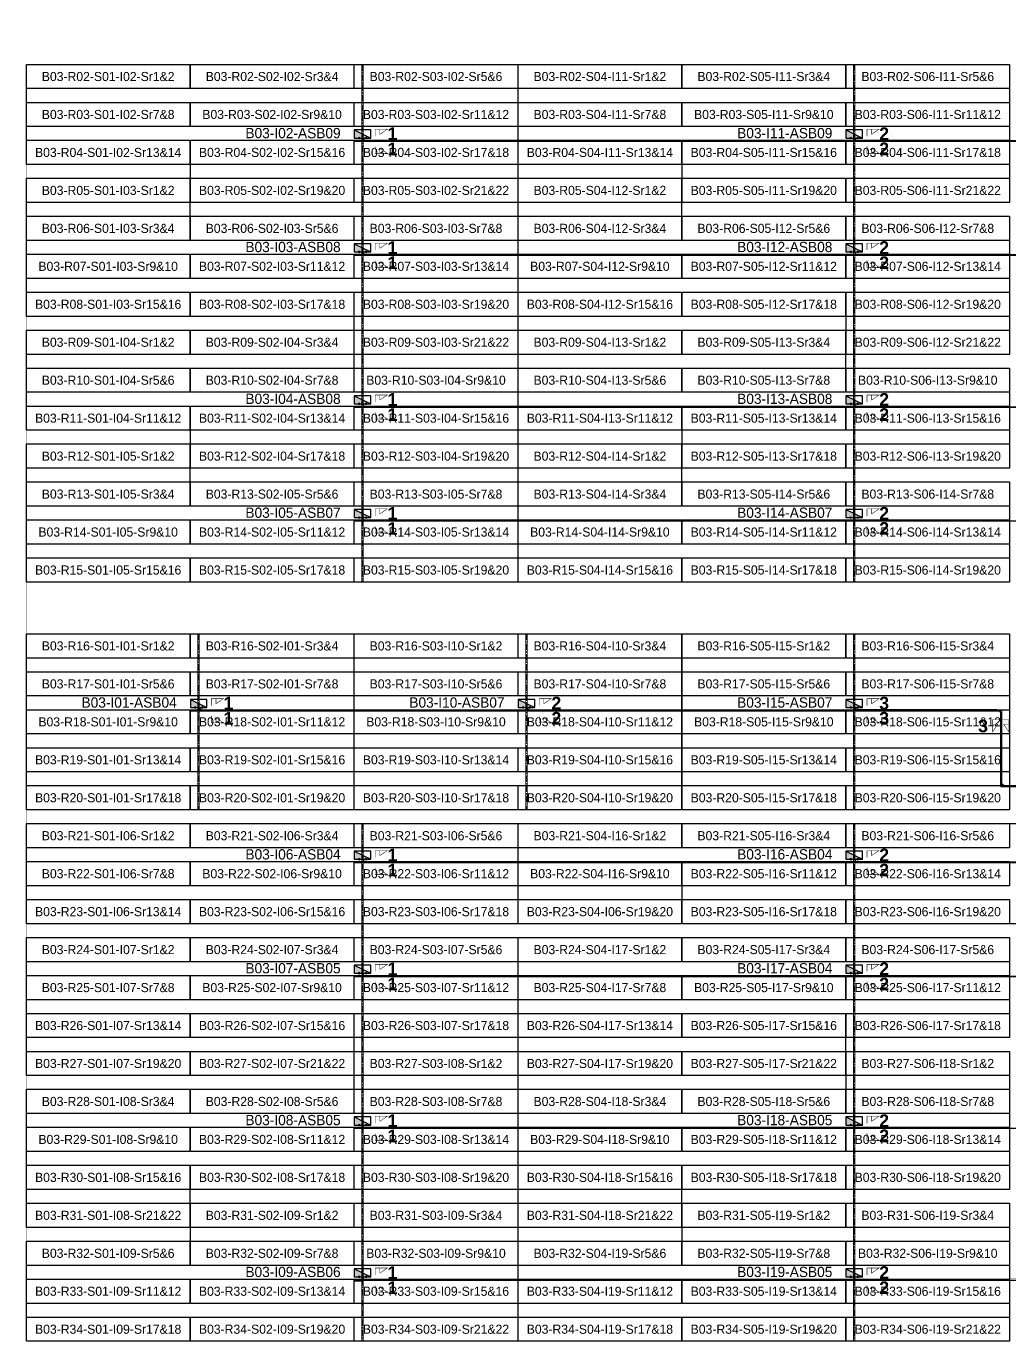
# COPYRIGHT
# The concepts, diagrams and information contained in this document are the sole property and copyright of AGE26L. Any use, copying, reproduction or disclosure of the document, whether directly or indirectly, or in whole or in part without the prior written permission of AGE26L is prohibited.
# Model space of a CAD drawing. Header units: metres. Extents: x 531268 to 531754, y 2675329 to 2675589.
# Drawn here: x 531268.3 to 531462.6, y 2675329.2 to 2675589.1 of the extents above; entities that cross this region are included whole.
import ezdxf
from ezdxf.enums import TextEntityAlignment as Align

# ---------------------------------------------------------------- set-up
doc = ezdxf.new("R2010")
doc.units = ezdxf.units.M
doc.linetypes.add('CENTER', pattern=[2, 1.25, -0.25, 0.25, -0.25])
doc.layers.add('Boundary-12.5 MW Block', color=6, linetype='Continuous', lineweight=9)
doc.layers.add('PILE', color=1, linetype='Continuous', lineweight=15)
for name, color, linetype in [('DC Trench BL-03', 40, 'Continuous'), ('E-Inverter Grouping', 2, 'Continuous'), ('Inverter Block-03', 7, 'Continuous'), ('LT Cable(AG) INV to LT Panel BL-03', 2, 'Continuous'), ('Messenger Wire Block-03 (Master Path)', 30, 'Continuous'), ('Messenger Wire Block-03 (MW Path)', 191, 'Continuous'), ('MMS Table Block-03', 8, 'Continuous'), ('Plan Line - DC BL-03', 40, 'Continuous'), ('Section Marking BL-03', 2, 'Continuous')]:
    doc.layers.add(name, color=color, linetype=linetype)
doc.styles.add('BoldTextStyle', font='arialbd.ttf')
doc.styles.get("Standard").update_dxf_attribs({"font": 'Adani Regular.ttf'})

# ---------------------------------------------------------------- blocks, each defined once
blk = doc.blocks.new('MMS Table (32.292 x 4.788)')
at = {"color": 0}
blk.add_lwpolyline([(0, -0.002), (0, 4.786), (32.292, 4.786), (32.292, -0.002)], close=True, dxfattribs=at)
at = {"color": 7}
blk.add_attdef('ID1', text='', height=1.8, dxfattribs=at).set_placement((16.146, 2.392), align=Align.MIDDLE_CENTER)
blk = doc.blocks.new('Inverter Block')
h = blk.add_hatch(color=0)
h.dxf.hatch_style = 1
h.paths.add_polyline_path([(-1.46, 2.27), (-1.46, 0.85), (1.46, 0.85)])
at = {"color": 0}
blk.add_lwpolyline([(1.46, 2.27), (-1.46, 2.27), (-1.46, 0.85), (1.46, 0.85)], close=True, dxfattribs=at)
blk.add_lwpolyline([(-1.46, 2.27), (1.46, 0.85)], dxfattribs=at)
at = {"layer": 'PILE'}
for centre in [(-0.61, 0.85), (0.61, 0.85)]:
    blk.add_circle(centre, 0.156, dxfattribs=at)
at = {"color": 7}
blk.add_attdef('ID', (-1.46, 3.01), '', height=1.8, dxfattribs=at)

msp = doc.modelspace()

# ---------------------------------------------------------------- linework, layer by layer
at = {"layer": 'Boundary-12.5 MW Block', "const_width": 0.05}
msp.add_lwpolyline([(531268.32, 2675581.58), (531527.45, 2675581.58), (531527.45, 2675589.08), (531754.1, 2675589.08), (531754.1, 2675329.29), (531268.32, 2675329.29)], close=True, dxfattribs=at)
at = {"layer": 'DC Trench BL-03', "color": 40, "const_width": 0.15}
for points in [[(531334.89, 2675581.58), (531334.59, 2675581.58), (531334.59, 2675479.29), (531334.89, 2675479.29)], [(531334.89, 2675581.58), (531334.59, 2675581.58), (531334.59, 2675479.29), (531334.89, 2675479.29)], [(531432.06, 2675581.58), (531431.76, 2675581.58), (531431.76, 2675479.29), (531432.06, 2675479.29)], [(531432.06, 2675581.58), (531431.76, 2675581.58), (531431.76, 2675479.29), (531432.06, 2675479.29)], [(531302.49, 2675469.08), (531302.19, 2675469.08), (531302.19, 2675434.29), (531302.49, 2675434.29)], [(531302.49, 2675469.08), (531302.19, 2675469.08), (531302.19, 2675434.29), (531302.49, 2675434.29)], [(531367.28, 2675469.08), (531366.98, 2675469.08), (531366.98, 2675434.29), (531367.28, 2675434.29)], [(531367.28, 2675469.08), (531366.98, 2675469.08), (531366.98, 2675434.29), (531367.28, 2675434.29)], [(531432.06, 2675469.08), (531431.76, 2675469.08), (531431.76, 2675434.29), (531432.06, 2675434.29)], [(531432.06, 2675469.08), (531431.76, 2675469.08), (531431.76, 2675434.29), (531432.06, 2675434.29)], [(531334.89, 2675431.58), (531334.59, 2675431.58), (531334.59, 2675329.29), (531334.89, 2675329.29)], [(531334.89, 2675431.58), (531334.59, 2675431.58), (531334.59, 2675329.29), (531334.89, 2675329.29)], [(531432.06, 2675431.58), (531431.76, 2675431.58), (531431.76, 2675329.29), (531432.06, 2675329.29)], [(531432.06, 2675431.58), (531431.76, 2675431.58), (531431.76, 2675329.29), (531432.06, 2675329.29)]]:
    msp.add_lwpolyline(points, close=True, dxfattribs=at)
at = {"layer": 'E-Inverter Grouping'}
for points in [[(531300.71, 2675554.29), (531300.71, 2675561.79), (531268.32, 2675561.79), (531268.32, 2675581.58), (531365.39, 2675581.58), (531365.39, 2675554.29)], [(531397.88, 2675554.29), (531397.88, 2675561.79), (531365.49, 2675561.79), (531365.49, 2675581.58), (531462.57, 2675581.58), (531462.57, 2675554.29)], [(531365.39, 2675524.29), (531333.1, 2675524.29), (531333.1, 2675531.79), (531268.32, 2675531.79), (531268.32, 2675559.08), (531300.61, 2675559.08), (531300.61, 2675551.58), (531365.39, 2675551.58)], [(531462.57, 2675524.29), (531430.28, 2675524.29), (531430.28, 2675531.79), (531365.49, 2675531.79), (531365.49, 2675559.08), (531397.78, 2675559.08), (531397.78, 2675551.58), (531462.57, 2675551.58)], [(531494.96, 2675431.58), (531494.96, 2675411.79), (531397.88, 2675411.79), (531397.88, 2675419.29), (531365.49, 2675419.29), (531365.49, 2675431.58)], [(531365.39, 2675409.08), (531365.39, 2675389.29), (531333, 2675389.29), (531333, 2675381.79), (531268.32, 2675381.79), (531268.32, 2675409.08)], [(531462.57, 2675409.08), (531462.57, 2675389.29), (531430.18, 2675389.29), (531430.18, 2675381.79), (531365.49, 2675381.79), (531365.49, 2675409.08)], [(531333.1, 2675379.08), (531333.1, 2675386.58), (531365.39, 2675386.58), (531365.39, 2675359.29), (531300.61, 2675359.29), (531300.61, 2675351.79), (531268.32, 2675351.79), (531268.32, 2675379.08)], [(531430.28, 2675379.08), (531430.28, 2675386.58), (531462.57, 2675386.58), (531462.57, 2675359.29), (531397.78, 2675359.29), (531397.78, 2675351.79), (531365.49, 2675351.79), (531365.49, 2675379.08)], [(531365.39, 2675329.29), (531268.32, 2675329.29), (531268.32, 2675349.08), (531300.71, 2675349.08), (531300.71, 2675356.58), (531365.39, 2675356.58)], [(531462.57, 2675329.29), (531365.49, 2675329.29), (531365.49, 2675349.08), (531397.88, 2675349.08), (531397.88, 2675356.58), (531462.57, 2675356.58)]]:
    msp.add_lwpolyline(points, close=True, dxfattribs=at)
at = {"layer": 'E-Inverter Grouping', "color": 3}
for points in [[(531333, 2675521.58), (531365.39, 2675521.58), (531365.39, 2675501.79), (531300.71, 2675501.79), (531300.71, 2675509.29), (531268.32, 2675509.29), (531268.32, 2675529.08), (531333, 2675529.08)], [(531430.18, 2675521.58), (531462.57, 2675521.58), (531462.57, 2675501.79), (531397.88, 2675501.79), (531397.88, 2675509.29), (531365.49, 2675509.29), (531365.49, 2675529.08), (531430.18, 2675529.08)], [(531365.39, 2675479.29), (531268.32, 2675479.29), (531268.32, 2675506.58), (531300.61, 2675506.58), (531300.61, 2675499.08), (531365.39, 2675499.08)], [(531462.57, 2675479.29), (531365.49, 2675479.29), (531365.49, 2675506.58), (531397.78, 2675506.58), (531397.78, 2675499.08), (531462.57, 2675499.08)], [(531333, 2675434.29), (531268.32, 2675434.29), (531268.32, 2675469.08), (531333, 2675469.08)], [(531397.78, 2675434.29), (531333.1, 2675434.29), (531333.1, 2675469.08), (531397.78, 2675469.08)], [(531462.57, 2675434.29), (531397.88, 2675434.29), (531397.88, 2675469.08), (531462.57, 2675469.08)], [(531365.39, 2675416.58), (531397.78, 2675416.58), (531397.78, 2675411.79), (531268.32, 2675411.79), (531268.32, 2675431.58), (531365.39, 2675431.58)]]:
    msp.add_lwpolyline(points, close=True, dxfattribs=at)
at = {"layer": 'LT Cable(AG) INV to LT Panel BL-03'}
for points in [[(531485.72, 2675460.7), (531485.04, 2675460.7, -0.160996), (531484.51, 2675460.88), (531483.03, 2675461.98, 0.103275), (531482.67, 2675462.05), (531476.89, 2675462.05, -0.414214), (531475.99, 2675462.95), (531475.99, 2675477.94, -0.021393), (531475.99, 2675478.01), (531476.03, 2675478.52, 0.021393), (531476.04, 2675478.6), (531476.04, 2675565.55, 0.414214), (531475.14, 2675566.45), (531335.64, 2675566.45, -0.414214), (531334.74, 2675567.35), (531334.74, 2675567.73)], [(531485.72, 2675460.73), (531485.05, 2675460.73, -0.160853), (531484.52, 2675460.9), (531483.03, 2675462, 0.103275), (531482.67, 2675462.08), (531476.91, 2675462.08, -0.414214), (531476.01, 2675462.98), (531476.01, 2675477.94, -0.021393), (531476.02, 2675478.01), (531476.06, 2675478.52, 0.021393), (531476.06, 2675478.6), (531476.06, 2675565.58, 0.414214), (531475.16, 2675566.48), (531432.81, 2675566.48, -0.414214), (531431.91, 2675567.38), (531431.91, 2675567.73)], [(531487.71, 2675460.65), (531485.03, 2675460.65, -0.161285), (531484.49, 2675460.83), (531483.02, 2675461.93, 0.103275), (531482.66, 2675462), (531476.84, 2675462, -0.414214), (531475.94, 2675462.9), (531475.94, 2675477.94, -0.021393), (531475.94, 2675478.02), (531475.98, 2675478.52, 0.021393), (531475.99, 2675478.6), (531475.99, 2675543, 0.414214), (531475.09, 2675543.9), (531335.64, 2675543.9, -0.414214), (531334.74, 2675544.8), (531334.74, 2675545.23)], [(531487.71, 2675460.68), (531485.04, 2675460.68, -0.16114), (531484.5, 2675460.85), (531483.02, 2675461.95, 0.103275), (531482.66, 2675462.03), (531476.86, 2675462.03, -0.414214), (531475.96, 2675462.93), (531475.96, 2675477.94, -0.021393), (531475.97, 2675478.02), (531476.01, 2675478.52, 0.021393), (531476.01, 2675478.6), (531476.01, 2675543.03, 0.414214), (531475.11, 2675543.93), (531432.81, 2675543.93, -0.414214), (531431.91, 2675544.83), (531431.91, 2675545.23)], [(531487.71, 2675460.6), (531485.02, 2675460.6, -0.161577), (531484.48, 2675460.78), (531483.01, 2675461.88, 0.103275), (531482.65, 2675461.95), (531476.79, 2675461.95, -0.414214), (531475.89, 2675462.85), (531475.89, 2675477.94, -0.021393), (531475.89, 2675478.02), (531475.93, 2675478.52, 0.021393), (531475.94, 2675478.6), (531475.94, 2675512.95, 0.414214), (531475.04, 2675513.85), (531335.64, 2675513.85, -0.414214), (531334.74, 2675514.75), (531334.74, 2675515.23)], [(531487.71, 2675460.63), (531485.02, 2675460.63, -0.161431), (531484.49, 2675460.8), (531483.01, 2675461.9, 0.103275), (531482.65, 2675461.98), (531476.81, 2675461.98, -0.414214), (531475.91, 2675462.88), (531475.91, 2675477.94, -0.021393), (531475.92, 2675478.02), (531475.96, 2675478.52, 0.021393), (531475.96, 2675478.6), (531475.96, 2675512.98, 0.414214), (531475.06, 2675513.88), (531432.81, 2675513.88, -0.414214), (531431.91, 2675514.78), (531431.91, 2675515.23)], [(531489.86, 2675460.55), (531485, 2675460.55, -0.161872), (531484.46, 2675460.73), (531482.99, 2675461.83, 0.103275), (531482.63, 2675461.9), (531476.74, 2675461.9, -0.414214), (531475.84, 2675462.8), (531475.84, 2675477.94, -0.021393), (531475.84, 2675478.02), (531475.88, 2675478.53, 0.021393), (531475.89, 2675478.6), (531475.89, 2675490.4, 0.414214), (531474.99, 2675491.3), (531335.64, 2675491.3, -0.414214), (531334.74, 2675492.2), (531334.74, 2675492.73)], [(531489.86, 2675460.58), (531485.01, 2675460.58, -0.161724), (531484.47, 2675460.76), (531483, 2675461.85, 0.103275), (531482.64, 2675461.93), (531476.76, 2675461.93, -0.414214), (531475.86, 2675462.83), (531475.86, 2675477.94, -0.021393), (531475.87, 2675478.02), (531475.91, 2675478.53, 0.021393), (531475.91, 2675478.6), (531475.91, 2675490.43, 0.414214), (531475.01, 2675491.33), (531432.81, 2675491.33, -0.414214), (531431.91, 2675492.23), (531431.91, 2675492.73)], [(531490.75, 2675459.24), (531485.12, 2675459.24, -0.109195), (531484.74, 2675459.32), (531482.92, 2675460.17, 0.042157), (531482.77, 2675460.18), (531476.71, 2675460.18, 0.414214), (531475.81, 2675459.28), (531475.81, 2675440.69, 0.021647), (531475.82, 2675440.61), (531475.86, 2675440.11, -0.021647), (531475.86, 2675440.03), (531475.86, 2675439.88, -0.414214), (531474.96, 2675438.98), (531461.85, 2675438.98, -0.414214), (531460.95, 2675439.88), (531460.95, 2675453.08, 0.414214), (531460.05, 2675453.98), (531303.25, 2675453.98, -0.414214), (531302.35, 2675454.88), (531302.35, 2675455.23)], [(531490.75, 2675459.19), (531485.11, 2675459.19, -0.109329), (531484.73, 2675459.27), (531482.92, 2675460.12, 0.042157), (531482.77, 2675460.13), (531476.76, 2675460.13, 0.414214), (531475.86, 2675459.23), (531475.86, 2675440.69, 0.021647), (531475.87, 2675440.61), (531475.91, 2675440.11, -0.021647), (531475.91, 2675440.03), (531475.91, 2675424.83, -0.414214), (531475.01, 2675423.93), (531335.64, 2675423.93, -0.414214), (531334.74, 2675424.83), (531334.74, 2675425.23)], [(531488.81, 2675459.14), (531485.1, 2675459.14, -0.109462), (531484.72, 2675459.22), (531482.91, 2675460.07, 0.042157), (531482.76, 2675460.08), (531476.81, 2675460.08, 0.414214), (531475.91, 2675459.18), (531475.91, 2675440.69, 0.021647), (531475.92, 2675440.61), (531475.96, 2675440.11, -0.021647), (531475.96, 2675440.04), (531475.96, 2675402.28, -0.414214), (531475.06, 2675401.38), (531335.64, 2675401.38, -0.414214), (531334.74, 2675402.28), (531334.74, 2675402.73)], [(531488.81, 2675459.09), (531485.1, 2675459.09, -0.109597), (531484.72, 2675459.17), (531482.91, 2675460.02, 0.042157), (531482.76, 2675460.03), (531476.86, 2675460.03, 0.414214), (531475.96, 2675459.13), (531475.96, 2675440.69, 0.021647), (531475.97, 2675440.62), (531476.01, 2675440.12, -0.021647), (531476.01, 2675440.04), (531476.01, 2675372.23, -0.414214), (531475.11, 2675371.33), (531335.64, 2675371.33, -0.414214), (531334.74, 2675372.23), (531334.74, 2675372.73)], [(531486.73, 2675459.04), (531485.09, 2675459.04, -0.109732), (531484.71, 2675459.12), (531482.9, 2675459.97, 0.042157), (531482.75, 2675459.98), (531476.91, 2675459.98, 0.414214), (531476.01, 2675459.08), (531476.01, 2675440.7, 0.021647), (531476.02, 2675440.62), (531476.06, 2675440.12, -0.021647), (531476.06, 2675440.04), (531476.06, 2675342.18, -0.414214), (531475.16, 2675341.28), (531335.64, 2675341.28, -0.414214), (531334.74, 2675342.18), (531334.74, 2675342.73)], [(531489.86, 2675460.5), (531484.87, 2675460.5, 0.041028), (531484.72, 2675460.49), (531482.92, 2675460.19, 0.042157), (531482.77, 2675460.2), (531476.69, 2675460.2, 0.414214), (531475.79, 2675459.3), (531475.79, 2675440.69, 0.021647), (531475.79, 2675440.61), (531475.83, 2675440.11, -0.021647), (531475.84, 2675440.03), (531475.84, 2675439.9, -0.414214), (531474.94, 2675439), (531461.87, 2675439, -0.414214), (531460.97, 2675439.9), (531460.97, 2675453.1, 0.414214), (531460.07, 2675454), (531368.03, 2675454, -0.414214), (531367.13, 2675454.9), (531367.13, 2675455.23)], [(531489.86, 2675460.53), (531484.88, 2675460.53, 0.040939), (531484.73, 2675460.51), (531482.93, 2675460.22, 0.042157), (531482.77, 2675460.23), (531476.66, 2675460.23, 0.414214), (531475.76, 2675459.33), (531475.76, 2675440.68, 0.021647), (531475.77, 2675440.61), (531475.81, 2675440.11, -0.021647), (531475.81, 2675440.03), (531475.81, 2675439.93, -0.414214), (531474.91, 2675439.03), (531461.9, 2675439.03, -0.414214), (531461, 2675439.93), (531461, 2675453.13, 0.414214), (531460.1, 2675454.03), (531432.81, 2675454.03, -0.414214), (531431.91, 2675454.93), (531431.91, 2675455.23)], [(531490.75, 2675459.21), (531485.11, 2675459.21, -0.109262), (531484.73, 2675459.3), (531482.92, 2675460.14, 0.042157), (531482.77, 2675460.15), (531476.74, 2675460.15, 0.414214), (531475.84, 2675459.25), (531475.84, 2675440.69, 0.021647), (531475.84, 2675440.61), (531475.88, 2675440.11, -0.021647), (531475.89, 2675440.03), (531475.89, 2675424.85, -0.414214), (531474.99, 2675423.95), (531432.81, 2675423.95, -0.414214), (531431.91, 2675424.85), (531431.91, 2675425.23)], [(531490.75, 2675459.16), (531485.11, 2675459.16, -0.109395), (531484.73, 2675459.25), (531482.92, 2675460.09, 0.042157), (531482.76, 2675460.1), (531476.79, 2675460.1, 0.414214), (531475.89, 2675459.2), (531475.89, 2675440.69, 0.021647), (531475.89, 2675440.61), (531475.93, 2675440.11, -0.021647), (531475.94, 2675440.04), (531475.94, 2675402.3, -0.414214), (531475.04, 2675401.4), (531432.81, 2675401.4, -0.414214), (531431.91, 2675402.3), (531431.91, 2675402.73)], [(531488.81, 2675459.11), (531485.1, 2675459.11, -0.109529), (531484.72, 2675459.2), (531482.91, 2675460.04, 0.042157), (531482.76, 2675460.05), (531476.84, 2675460.05, 0.414214), (531475.94, 2675459.15), (531475.94, 2675440.69, 0.021647), (531475.94, 2675440.61), (531475.98, 2675440.12, -0.021647), (531475.99, 2675440.04), (531475.99, 2675372.25, -0.414214), (531475.09, 2675371.35), (531432.81, 2675371.35, -0.414214), (531431.91, 2675372.25), (531431.91, 2675372.73)], [(531488.81, 2675459.06), (531485.09, 2675459.06, -0.109664), (531484.71, 2675459.15), (531482.91, 2675459.99, 0.042157), (531482.76, 2675460), (531476.89, 2675460, 0.414214), (531475.99, 2675459.1), (531475.99, 2675440.69, 0.021647), (531475.99, 2675440.62), (531476.03, 2675440.12, -0.021647), (531476.04, 2675440.04), (531476.04, 2675342.2, -0.414214), (531475.14, 2675341.3), (531432.81, 2675341.3, -0.414214), (531431.91, 2675342.2), (531431.91, 2675342.73)]]:
    msp.add_lwpolyline(points, format="xyb", dxfattribs=at)
at = {"layer": 'Messenger Wire Block-03 (Master Path)'}
for points in [[(531333.1, 2675566.38), (531475.96, 2675566.38)], [(531333.1, 2675543.88), (531475.96, 2675543.88)], [(531333.1, 2675513.88), (531475.96, 2675513.88)], [(531333.1, 2675491.38), (531475.96, 2675491.38)], [(531300.71, 2675453.88), (531460.85, 2675453.88)], [(531460.85, 2675438.88), (531460.85, 2675453.88)], [(531460.85, 2675438.88), (531475.96, 2675438.88)], [(531333.1, 2675423.88), (531475.96, 2675423.88)], [(531333.1, 2675401.38), (531475.96, 2675401.38)], [(531333.1, 2675371.38), (531475.96, 2675371.38)], [(531333.1, 2675341.38), (531689.31, 2675341.38)]]:
    msp.add_lwpolyline(points, dxfattribs=at)
at = {"layer": 'Messenger Wire Block-03 (MW Path)', "const_width": 0.1}
for points in [[(531333.1, 2675566.38), (531475.96, 2675566.38)], [(531333.1, 2675543.88), (531475.96, 2675543.88)], [(531333.1, 2675513.88), (531475.96, 2675513.88)], [(531333.1, 2675491.38), (531475.96, 2675491.38)], [(531300.71, 2675453.88), (531460.85, 2675453.88)], [(531461.1, 2675438.88), (531461.1, 2675453.88)], [(531460.85, 2675438.88), (531475.96, 2675438.88)], [(531333.1, 2675423.88), (531475.96, 2675423.88)], [(531333.1, 2675401.38), (531475.96, 2675401.38)], [(531333.1, 2675371.38), (531475.96, 2675371.38)], [(531333.1, 2675341.63), (531689.31, 2675341.63)], [(531333.1, 2675341.13), (531334.74, 2675341.13)]]:
    msp.add_lwpolyline(points, dxfattribs=at)
at = {"layer": 'Plan Line - DC BL-03', "color": 6, "linetype": 'CENTER'}
for points in [[(531334.74, 2675581.58), (531334.74, 2675479.29)], [(531431.91, 2675581.58), (531431.91, 2675479.29)], [(531302.35, 2675469.08), (531302.35, 2675434.29)], [(531367.13, 2675469.08), (531367.13, 2675434.29)], [(531431.91, 2675469.08), (531431.91, 2675434.29)], [(531334.74, 2675431.58), (531334.74, 2675329.29)], [(531431.91, 2675431.58), (531431.91, 2675329.29)]]:
    msp.add_lwpolyline(points, dxfattribs=at)
at = {"layer": 'Section Marking BL-03', "color": 94, "lineweight": 35, "true_color": 0x00a500, "const_width": 0.1}
for points in [[(531337.24, 2675567.38), (531337.24, 2675568.77), (531339.64, 2675568.77), (531338.16, 2675567.76), (531338.16, 2675568.77)], [(531434.41, 2675567.38), (531434.41, 2675568.77), (531436.81, 2675568.77), (531435.33, 2675567.76), (531435.33, 2675568.77)], [(531337.24, 2675565.38), (531337.24, 2675563.99), (531339.64, 2675563.99), (531338.16, 2675565), (531338.16, 2675563.99)], [(531434.41, 2675565.38), (531434.41, 2675563.99), (531436.81, 2675563.99), (531435.33, 2675565), (531435.33, 2675563.99)], [(531337.24, 2675544.88), (531337.24, 2675546.27), (531339.64, 2675546.27), (531338.16, 2675545.26), (531338.16, 2675546.27)], [(531434.41, 2675544.88), (531434.41, 2675546.27), (531436.81, 2675546.27), (531435.33, 2675545.26), (531435.33, 2675546.27)], [(531337.24, 2675542.88), (531337.24, 2675541.49), (531339.64, 2675541.49), (531338.16, 2675542.5), (531338.16, 2675541.49)], [(531434.41, 2675542.88), (531434.41, 2675541.49), (531436.81, 2675541.49), (531435.33, 2675542.5), (531435.33, 2675541.49)], [(531337.24, 2675514.88), (531337.24, 2675516.27), (531339.64, 2675516.27), (531338.16, 2675515.26), (531338.16, 2675516.27)], [(531434.41, 2675514.88), (531434.41, 2675516.27), (531436.81, 2675516.27), (531435.33, 2675515.26), (531435.33, 2675516.27)], [(531337.24, 2675512.88), (531337.24, 2675511.49), (531339.64, 2675511.49), (531338.16, 2675512.5), (531338.16, 2675511.49)], [(531434.41, 2675512.88), (531434.41, 2675511.49), (531436.81, 2675511.49), (531435.33, 2675512.5), (531435.33, 2675511.49)], [(531337.24, 2675492.38), (531337.24, 2675493.77), (531339.64, 2675493.77), (531338.16, 2675492.76), (531338.16, 2675493.77)], [(531434.41, 2675492.38), (531434.41, 2675493.77), (531436.81, 2675493.77), (531435.33, 2675492.76), (531435.33, 2675493.77)], [(531337.24, 2675490.38), (531337.24, 2675488.99), (531339.64, 2675488.99), (531338.16, 2675490), (531338.16, 2675488.99)], [(531434.41, 2675490.38), (531434.41, 2675488.99), (531436.81, 2675488.99), (531435.33, 2675490), (531435.33, 2675488.99)], [(531304.85, 2675454.88), (531304.85, 2675456.27), (531307.25, 2675456.27), (531305.77, 2675455.26), (531305.77, 2675456.27)], [(531369.63, 2675454.88), (531369.63, 2675456.27), (531372.03, 2675456.27), (531370.55, 2675455.26), (531370.55, 2675456.27)], [(531434.41, 2675454.88), (531434.41, 2675456.27), (531436.81, 2675456.27), (531435.33, 2675455.26), (531435.33, 2675456.27)], [(531304.85, 2675452.88), (531304.85, 2675451.49), (531307.25, 2675451.49), (531305.77, 2675452.5), (531305.77, 2675451.49)], [(531369.63, 2675452.88), (531369.63, 2675451.49), (531372.03, 2675451.49), (531370.55, 2675452.5), (531370.55, 2675451.49)], [(531434.41, 2675452.88), (531434.41, 2675451.49), (531436.81, 2675451.49), (531435.33, 2675452.5), (531435.33, 2675451.49)], [(531460.65, 2675452.13), (531459.26, 2675452.13), (531459.26, 2675449.73), (531460.27, 2675451.21), (531459.26, 2675451.21)], [(531461.05, 2675452.13), (531462.44, 2675452.13), (531462.44, 2675449.73), (531461.43, 2675451.21), (531462.44, 2675451.21)], [(531337.24, 2675424.88), (531337.24, 2675426.27), (531339.64, 2675426.27), (531338.16, 2675425.26), (531338.16, 2675426.27)], [(531434.41, 2675424.88), (531434.41, 2675426.27), (531436.81, 2675426.27), (531435.33, 2675425.26), (531435.33, 2675426.27)], [(531337.24, 2675422.88), (531337.24, 2675421.49), (531339.64, 2675421.49), (531338.16, 2675422.5), (531338.16, 2675421.49)], [(531434.41, 2675422.88), (531434.41, 2675421.49), (531436.81, 2675421.49), (531435.33, 2675422.5), (531435.33, 2675421.49)], [(531337.24, 2675402.38), (531337.24, 2675403.77), (531339.64, 2675403.77), (531338.16, 2675402.76), (531338.16, 2675403.77)], [(531434.41, 2675402.38), (531434.41, 2675403.77), (531436.81, 2675403.77), (531435.33, 2675402.76), (531435.33, 2675403.77)], [(531337.24, 2675400.38), (531337.24, 2675398.99), (531339.64, 2675398.99), (531338.16, 2675400), (531338.16, 2675398.99)], [(531434.41, 2675400.38), (531434.41, 2675398.99), (531436.81, 2675398.99), (531435.33, 2675400), (531435.33, 2675398.99)], [(531337.24, 2675372.38), (531337.24, 2675373.77), (531339.64, 2675373.77), (531338.16, 2675372.76), (531338.16, 2675373.77)], [(531434.41, 2675372.38), (531434.41, 2675373.77), (531436.81, 2675373.77), (531435.33, 2675372.76), (531435.33, 2675373.77)], [(531337.24, 2675370.38), (531337.24, 2675368.99), (531339.64, 2675368.99), (531338.16, 2675370), (531338.16, 2675368.99)], [(531434.41, 2675370.38), (531434.41, 2675368.99), (531436.81, 2675368.99), (531435.33, 2675370), (531435.33, 2675368.99)], [(531337.24, 2675342.38), (531337.24, 2675343.77), (531339.64, 2675343.77), (531338.16, 2675342.76), (531338.16, 2675343.77)], [(531434.41, 2675342.38), (531434.41, 2675343.77), (531436.81, 2675343.77), (531435.33, 2675342.76), (531435.33, 2675343.77)], [(531337.24, 2675340.38), (531337.24, 2675338.99), (531339.64, 2675338.99), (531338.16, 2675340), (531338.16, 2675338.99)], [(531434.41, 2675340.38), (531434.41, 2675338.99), (531436.81, 2675338.99), (531435.33, 2675340), (531435.33, 2675338.99)]]:
    msp.add_lwpolyline(points, dxfattribs=at)

# ---------------------------------------------------------------- block references
at = {"layer": 'Inverter Block-03'}
ref = msp.add_blockref('Inverter Block', (531334.74, 2675566.07), dxfattribs=dict(at, xscale=1.124999999976148, yscale=1.124999999976148, zscale=1.124999999976148))
ref.add_attrib('ID', 'B03-I02-ASB09', (531311.59, 2675566.99), dxfattribs={"layer": '0', "color": 7, "height": 2.025})
ref = msp.add_blockref('Inverter Block', (531431.91, 2675566.07), dxfattribs=dict(at, xscale=1.124999999976148, yscale=1.124999999976148, zscale=1.124999999976148))
ref.add_attrib('ID', 'B03-I11-ASB09', (531408.76, 2675566.99), dxfattribs={"layer": '0', "color": 7, "height": 2.025})
ref = msp.add_blockref('Inverter Block', (531334.74, 2675543.57), dxfattribs=dict(at, xscale=1.124999999976148, yscale=1.124999999976148, zscale=1.124999999976148))
ref.add_attrib('ID', 'B03-I03-ASB08', (531311.59, 2675544.49), dxfattribs={"layer": '0', "color": 7, "height": 2.025})
ref = msp.add_blockref('Inverter Block', (531431.91, 2675543.57), dxfattribs=dict(at, xscale=1.124999999976148, yscale=1.124999999976148, zscale=1.124999999976148))
ref.add_attrib('ID', 'B03-I12-ASB08', (531408.76, 2675544.49), dxfattribs={"layer": '0', "color": 7, "height": 2.025})
ref = msp.add_blockref('Inverter Block', (531334.74, 2675513.57), dxfattribs=dict(at, xscale=1.124999999976148, yscale=1.124999999976148, zscale=1.124999999976148))
ref.add_attrib('ID', 'B03-I04-ASB08', (531311.59, 2675514.49), dxfattribs={"layer": '0', "color": 7, "height": 2.025})
ref = msp.add_blockref('Inverter Block', (531431.91, 2675513.57), dxfattribs=dict(at, xscale=1.124999999976148, yscale=1.124999999976148, zscale=1.124999999976148))
ref.add_attrib('ID', 'B03-I13-ASB08', (531408.76, 2675514.49), dxfattribs={"layer": '0', "color": 7, "height": 2.025})
ref = msp.add_blockref('Inverter Block', (531334.74, 2675491.07), dxfattribs=dict(at, xscale=1.124999999976148, yscale=1.124999999976148, zscale=1.124999999976148))
ref.add_attrib('ID', 'B03-I05-ASB07', (531311.59, 2675491.99), dxfattribs={"layer": '0', "color": 7, "height": 2.025})
ref = msp.add_blockref('Inverter Block', (531431.91, 2675491.07), dxfattribs=dict(at, xscale=1.124999999976148, yscale=1.124999999976148, zscale=1.124999999976148))
ref.add_attrib('ID', 'B03-I14-ASB07', (531408.76, 2675491.99), dxfattribs={"layer": '0', "color": 7, "height": 2.025})
ref = msp.add_blockref('Inverter Block', (531302.35, 2675453.57), dxfattribs=dict(at, xscale=1.124999999976148, yscale=1.124999999976148, zscale=1.124999999976148))
ref.add_attrib('ID', 'B03-I01-ASB04', (531279.2, 2675454.49), dxfattribs={"layer": '0', "color": 7, "height": 2.025})
ref = msp.add_blockref('Inverter Block', (531367.13, 2675453.57), dxfattribs=dict(at, xscale=1.124999999976148, yscale=1.124999999976148, zscale=1.124999999976148))
ref.add_attrib('ID', 'B03-I10-ASB07', (531343.98, 2675454.49), dxfattribs={"layer": '0', "color": 7, "height": 2.025})
ref = msp.add_blockref('Inverter Block', (531431.91, 2675453.57), dxfattribs=dict(at, xscale=1.124999999976148, yscale=1.124999999976148, zscale=1.124999999976148))
ref.add_attrib('ID', 'B03-I15-ASB07', (531408.76, 2675454.49), dxfattribs={"layer": '0', "color": 7, "height": 2.025})
ref = msp.add_blockref('Inverter Block', (531334.74, 2675423.57), dxfattribs=dict(at, xscale=1.124999999976148, yscale=1.124999999976148, zscale=1.124999999976148))
ref.add_attrib('ID', 'B03-I06-ASB04', (531311.59, 2675424.49), dxfattribs={"layer": '0', "color": 7, "height": 2.025})
ref = msp.add_blockref('Inverter Block', (531431.91, 2675423.57), dxfattribs=dict(at, xscale=1.124999999976148, yscale=1.124999999976148, zscale=1.124999999976148))
ref.add_attrib('ID', 'B03-I16-ASB04', (531408.76, 2675424.49), dxfattribs={"layer": '0', "color": 7, "height": 2.025})
ref = msp.add_blockref('Inverter Block', (531334.74, 2675401.07), dxfattribs=dict(at, xscale=1.124999999976148, yscale=1.124999999976148, zscale=1.124999999976148))
ref.add_attrib('ID', 'B03-I07-ASB05', (531311.59, 2675401.99), dxfattribs={"layer": '0', "color": 7, "height": 2.025})
ref = msp.add_blockref('Inverter Block', (531431.91, 2675401.07), dxfattribs=dict(at, xscale=1.124999999976148, yscale=1.124999999976148, zscale=1.124999999976148))
ref.add_attrib('ID', 'B03-I17-ASB04', (531408.76, 2675401.99), dxfattribs={"layer": '0', "color": 7, "height": 2.025})
ref = msp.add_blockref('Inverter Block', (531334.74, 2675371.07), dxfattribs=dict(at, xscale=1.124999999976148, yscale=1.124999999976148, zscale=1.124999999976148))
ref.add_attrib('ID', 'B03-I08-ASB05', (531311.59, 2675371.99), dxfattribs={"layer": '0', "color": 7, "height": 2.025})
ref = msp.add_blockref('Inverter Block', (531431.91, 2675371.07), dxfattribs=dict(at, xscale=1.124999999976148, yscale=1.124999999976148, zscale=1.124999999976148))
ref.add_attrib('ID', 'B03-I18-ASB05', (531408.76, 2675371.99), dxfattribs={"layer": '0', "color": 7, "height": 2.025})
ref = msp.add_blockref('Inverter Block', (531334.74, 2675341.07), dxfattribs=dict(at, xscale=1.124999999976148, yscale=1.124999999976148, zscale=1.124999999976148))
ref.add_attrib('ID', 'B03-I09-ASB06', (531311.59, 2675341.99), dxfattribs={"layer": '0', "color": 7, "height": 2.025})
ref = msp.add_blockref('Inverter Block', (531431.91, 2675341.07), dxfattribs=dict(at, xscale=1.124999999976148, yscale=1.124999999976148, zscale=1.124999999976148))
ref.add_attrib('ID', 'B03-I19-ASB05', (531408.76, 2675341.99), dxfattribs={"layer": '0', "color": 7, "height": 2.025})
at = {"layer": 'MMS Table Block-03'}
for p, values in [((531268.32, 2675576.79), {'ID1': 'B03-R02-S01-I02-Sr1&2'}), ((531300.71, 2675576.79), {'ID1': 'B03-R02-S02-I02-Sr3&4'}), ((531333.1, 2675576.79), {'ID1': 'B03-R02-S03-I02-Sr5&6'}), ((531365.49, 2675576.79), {'ID1': 'B03-R02-S04-I11-Sr1&2'}), ((531397.88, 2675576.79), {'ID1': 'B03-R02-S05-I11-Sr3&4'}), ((531430.28, 2675576.79), {'ID1': 'B03-R02-S06-I11-Sr5&6'}), ((531268.32, 2675569.29), {'ID1': 'B03-R03-S01-I02-Sr7&8'}), ((531300.71, 2675569.29), {'ID1': 'B03-R03-S02-I02-Sr9&10'}), ((531333.1, 2675569.29), {'ID1': 'B03-R03-S03-I02-Sr11&12'}), ((531365.49, 2675569.29), {'ID1': 'B03-R03-S04-I11-Sr7&8'}), ((531397.88, 2675569.29), {'ID1': 'B03-R03-S05-I11-Sr9&10'}), ((531430.28, 2675569.29), {'ID1': 'B03-R03-S06-I11-Sr11&12'}), ((531268.32, 2675561.79), {'ID1': 'B03-R04-S01-I02-Sr13&14'}), ((531300.71, 2675561.79), {'ID1': 'B03-R04-S02-I02-Sr15&16'}), ((531333.1, 2675561.79), {'ID1': 'B03-R04-S03-I02-Sr17&18'}), ((531365.49, 2675561.79), {'ID1': 'B03-R04-S04-I11-Sr13&14'}), ((531397.88, 2675561.79), {'ID1': 'B03-R04-S05-I11-Sr15&16'}), ((531430.28, 2675561.79), {'ID1': 'B03-R04-S06-I11-Sr17&18'}), ((531268.32, 2675554.29), {'ID1': 'B03-R05-S01-I03-Sr1&2'}), ((531300.71, 2675554.29), {'ID1': 'B03-R05-S02-I02-Sr19&20'}), ((531333.1, 2675554.29), {'ID1': 'B03-R05-S03-I02-Sr21&22'}), ((531365.49, 2675554.29), {'ID1': 'B03-R05-S04-I12-Sr1&2'}), ((531397.88, 2675554.29), {'ID1': 'B03-R05-S05-I11-Sr19&20'}), ((531430.28, 2675554.29), {'ID1': 'B03-R05-S06-I11-Sr21&22'}), ((531268.32, 2675546.79), {'ID1': 'B03-R06-S01-I03-Sr3&4'}), ((531300.71, 2675546.79), {'ID1': 'B03-R06-S02-I03-Sr5&6'}), ((531333.1, 2675546.79), {'ID1': 'B03-R06-S03-I03-Sr7&8'}), ((531365.49, 2675546.79), {'ID1': 'B03-R06-S04-I12-Sr3&4'}), ((531397.88, 2675546.79), {'ID1': 'B03-R06-S05-I12-Sr5&6'}), ((531430.28, 2675546.79), {'ID1': 'B03-R06-S06-I12-Sr7&8'}), ((531268.32, 2675539.29), {'ID1': 'B03-R07-S01-I03-Sr9&10'}), ((531300.71, 2675539.29), {'ID1': 'B03-R07-S02-I03-Sr11&12'}), ((531333.1, 2675539.29), {'ID1': 'B03-R07-S03-I03-Sr13&14'}), ((531365.49, 2675539.29), {'ID1': 'B03-R07-S04-I12-Sr9&10'}), ((531397.88, 2675539.29), {'ID1': 'B03-R07-S05-I12-Sr11&12'}), ((531430.28, 2675539.29), {'ID1': 'B03-R07-S06-I12-Sr13&14'}), ((531268.32, 2675531.79), {'ID1': 'B03-R08-S01-I03-Sr15&16'}), ((531300.71, 2675531.79), {'ID1': 'B03-R08-S02-I03-Sr17&18'}), ((531333.1, 2675531.79), {'ID1': 'B03-R08-S03-I03-Sr19&20'}), ((531365.49, 2675531.79), {'ID1': 'B03-R08-S04-I12-Sr15&16'}), ((531397.88, 2675531.79), {'ID1': 'B03-R08-S05-I12-Sr17&18'}), ((531430.28, 2675531.79), {'ID1': 'B03-R08-S06-I12-Sr19&20'}), ((531268.32, 2675524.29), {'ID1': 'B03-R09-S01-I04-Sr1&2'}), ((531300.71, 2675524.29), {'ID1': 'B03-R09-S02-I04-Sr3&4'}), ((531333.1, 2675524.29), {'ID1': 'B03-R09-S03-I03-Sr21&22'}), ((531365.49, 2675524.29), {'ID1': 'B03-R09-S04-I13-Sr1&2'}), ((531397.88, 2675524.29), {'ID1': 'B03-R09-S05-I13-Sr3&4'}), ((531430.28, 2675524.29), {'ID1': 'B03-R09-S06-I12-Sr21&22'}), ((531268.32, 2675516.79), {'ID1': 'B03-R10-S01-I04-Sr5&6'}), ((531300.71, 2675516.79), {'ID1': 'B03-R10-S02-I04-Sr7&8'}), ((531333.1, 2675516.79), {'ID1': 'B03-R10-S03-I04-Sr9&10'}), ((531365.49, 2675516.79), {'ID1': 'B03-R10-S04-I13-Sr5&6'}), ((531397.88, 2675516.79), {'ID1': 'B03-R10-S05-I13-Sr7&8'}), ((531430.28, 2675516.79), {'ID1': 'B03-R10-S06-I13-Sr9&10'}), ((531268.32, 2675509.29), {'ID1': 'B03-R11-S01-I04-Sr11&12'}), ((531300.71, 2675509.29), {'ID1': 'B03-R11-S02-I04-Sr13&14'}), ((531333.1, 2675509.29), {'ID1': 'B03-R11-S03-I04-Sr15&16'}), ((531365.49, 2675509.29), {'ID1': 'B03-R11-S04-I13-Sr11&12'}), ((531397.88, 2675509.29), {'ID1': 'B03-R11-S05-I13-Sr13&14'}), ((531430.28, 2675509.29), {'ID1': 'B03-R11-S06-I13-Sr15&16'}), ((531268.32, 2675501.79), {'ID1': 'B03-R12-S01-I05-Sr1&2'}), ((531300.71, 2675501.79), {'ID1': 'B03-R12-S02-I04-Sr17&18'}), ((531333.1, 2675501.79), {'ID1': 'B03-R12-S03-I04-Sr19&20'}), ((531365.49, 2675501.79), {'ID1': 'B03-R12-S04-I14-Sr1&2'}), ((531397.88, 2675501.79), {'ID1': 'B03-R12-S05-I13-Sr17&18'}), ((531430.28, 2675501.79), {'ID1': 'B03-R12-S06-I13-Sr19&20'}), ((531268.32, 2675494.29), {'ID1': 'B03-R13-S01-I05-Sr3&4'}), ((531300.71, 2675494.29), {'ID1': 'B03-R13-S02-I05-Sr5&6'}), ((531333.1, 2675494.29), {'ID1': 'B03-R13-S03-I05-Sr7&8'}), ((531365.49, 2675494.29), {'ID1': 'B03-R13-S04-I14-Sr3&4'}), ((531397.88, 2675494.29), {'ID1': 'B03-R13-S05-I14-Sr5&6'}), ((531430.28, 2675494.29), {'ID1': 'B03-R13-S06-I14-Sr7&8'}), ((531268.32, 2675486.79), {'ID1': 'B03-R14-S01-I05-Sr9&10'}), ((531300.71, 2675486.79), {'ID1': 'B03-R14-S02-I05-Sr11&12'}), ((531333.1, 2675486.79), {'ID1': 'B03-R14-S03-I05-Sr13&14'}), ((531365.49, 2675486.79), {'ID1': 'B03-R14-S04-I14-Sr9&10'}), ((531397.88, 2675486.79), {'ID1': 'B03-R14-S05-I14-Sr11&12'}), ((531430.28, 2675486.79), {'ID1': 'B03-R14-S06-I14-Sr13&14'}), ((531268.32, 2675479.29), {'ID1': 'B03-R15-S01-I05-Sr15&16'}), ((531300.71, 2675479.29), {'ID1': 'B03-R15-S02-I05-Sr17&18'}), ((531333.1, 2675479.29), {'ID1': 'B03-R15-S03-I05-Sr19&20'}), ((531365.49, 2675479.29), {'ID1': 'B03-R15-S04-I14-Sr15&16'}), ((531397.88, 2675479.29), {'ID1': 'B03-R15-S05-I14-Sr17&18'}), ((531430.28, 2675479.29), {'ID1': 'B03-R15-S06-I14-Sr19&20'}), ((531268.32, 2675464.29), {'ID1': 'B03-R16-S01-I01-Sr1&2'}), ((531300.71, 2675464.29), {'ID1': 'B03-R16-S02-I01-Sr3&4'}), ((531333.1, 2675464.29), {'ID1': 'B03-R16-S03-I10-Sr1&2'}), ((531365.49, 2675464.29), {'ID1': 'B03-R16-S04-I10-Sr3&4'}), ((531397.88, 2675464.29), {'ID1': 'B03-R16-S05-I15-Sr1&2'}), ((531430.28, 2675464.29), {'ID1': 'B03-R16-S06-I15-Sr3&4'}), ((531268.32, 2675456.79), {'ID1': 'B03-R17-S01-I01-Sr5&6'}), ((531300.71, 2675456.79), {'ID1': 'B03-R17-S02-I01-Sr7&8'}), ((531333.1, 2675456.79), {'ID1': 'B03-R17-S03-I10-Sr5&6'}), ((531365.49, 2675456.79), {'ID1': 'B03-R17-S04-I10-Sr7&8'}), ((531397.88, 2675456.79), {'ID1': 'B03-R17-S05-I15-Sr5&6'}), ((531430.28, 2675456.79), {'ID1': 'B03-R17-S06-I15-Sr7&8'}), ((531268.32, 2675449.29), {'ID1': 'B03-R18-S01-I01-Sr9&10'}), ((531300.71, 2675449.29), {'ID1': 'B03-R18-S02-I01-Sr11&12'}), ((531333.1, 2675449.29), {'ID1': 'B03-R18-S03-I10-Sr9&10'}), ((531365.49, 2675449.29), {'ID1': 'B03-R18-S04-I10-Sr11&12'}), ((531397.88, 2675449.29), {'ID1': 'B03-R18-S05-I15-Sr9&10'}), ((531430.28, 2675449.29), {'ID1': 'B03-R18-S06-I15-Sr11&12'}), ((531268.32, 2675441.79), {'ID1': 'B03-R19-S01-I01-Sr13&14'}), ((531300.71, 2675441.79), {'ID1': 'B03-R19-S02-I01-Sr15&16'}), ((531333.1, 2675441.79), {'ID1': 'B03-R19-S03-I10-Sr13&14'}), ((531365.49, 2675441.79), {'ID1': 'B03-R19-S04-I10-Sr15&16'}), ((531397.88, 2675441.79), {'ID1': 'B03-R19-S05-I15-Sr13&14'}), ((531430.28, 2675441.79), {'ID1': 'B03-R19-S06-I15-Sr15&16'}), ((531268.32, 2675434.29), {'ID1': 'B03-R20-S01-I01-Sr17&18'}), ((531300.71, 2675434.29), {'ID1': 'B03-R20-S02-I01-Sr19&20'}), ((531333.1, 2675434.29), {'ID1': 'B03-R20-S03-I10-Sr17&18'}), ((531365.49, 2675434.29), {'ID1': 'B03-R20-S04-I10-Sr19&20'}), ((531397.88, 2675434.29), {'ID1': 'B03-R20-S05-I15-Sr17&18'}), ((531430.28, 2675434.29), {'ID1': 'B03-R20-S06-I15-Sr19&20'}), ((531268.32, 2675426.79), {'ID1': 'B03-R21-S01-I06-Sr1&2'}), ((531300.71, 2675426.79), {'ID1': 'B03-R21-S02-I06-Sr3&4'}), ((531333.1, 2675426.79), {'ID1': 'B03-R21-S03-I06-Sr5&6'}), ((531365.49, 2675426.79), {'ID1': 'B03-R21-S04-I16-Sr1&2'}), ((531397.88, 2675426.79), {'ID1': 'B03-R21-S05-I16-Sr3&4'}), ((531430.28, 2675426.79), {'ID1': 'B03-R21-S06-I16-Sr5&6'}), ((531268.32, 2675419.29), {'ID1': 'B03-R22-S01-I06-Sr7&8'}), ((531300.71, 2675419.29), {'ID1': 'B03-R22-S02-I06-Sr9&10'}), ((531333.1, 2675419.29), {'ID1': 'B03-R22-S03-I06-Sr11&12'}), ((531365.49, 2675419.29), {'ID1': 'B03-R22-S04-I16-Sr9&10'}), ((531397.88, 2675419.29), {'ID1': 'B03-R22-S05-I16-Sr11&12'}), ((531430.28, 2675419.29), {'ID1': 'B03-R22-S06-I16-Sr13&14'}), ((531268.32, 2675411.79), {'ID1': 'B03-R23-S01-I06-Sr13&14'}), ((531300.71, 2675411.79), {'ID1': 'B03-R23-S02-I06-Sr15&16'}), ((531333.1, 2675411.79), {'ID1': 'B03-R23-S03-I06-Sr17&18'}), ((531365.49, 2675411.79), {'ID1': 'B03-R23-S04-I06-Sr19&20'}), ((531397.88, 2675411.79), {'ID1': 'B03-R23-S05-I16-Sr17&18'}), ((531430.28, 2675411.79), {'ID1': 'B03-R23-S06-I16-Sr19&20'}), ((531268.32, 2675404.29), {'ID1': 'B03-R24-S01-I07-Sr1&2'}), ((531300.71, 2675404.29), {'ID1': 'B03-R24-S02-I07-Sr3&4'}), ((531333.1, 2675404.29), {'ID1': 'B03-R24-S03-I07-Sr5&6'}), ((531365.49, 2675404.29), {'ID1': 'B03-R24-S04-I17-Sr1&2'}), ((531397.88, 2675404.29), {'ID1': 'B03-R24-S05-I17-Sr3&4'}), ((531430.28, 2675404.29), {'ID1': 'B03-R24-S06-I17-Sr5&6'}), ((531268.32, 2675396.79), {'ID1': 'B03-R25-S01-I07-Sr7&8'}), ((531300.71, 2675396.79), {'ID1': 'B03-R25-S02-I07-Sr9&10'}), ((531333.1, 2675396.79), {'ID1': 'B03-R25-S03-I07-Sr11&12'}), ((531365.49, 2675396.79), {'ID1': 'B03-R25-S04-I17-Sr7&8'}), ((531397.88, 2675396.79), {'ID1': 'B03-R25-S05-I17-Sr9&10'}), ((531430.28, 2675396.79), {'ID1': 'B03-R25-S06-I17-Sr11&12'}), ((531268.32, 2675389.29), {'ID1': 'B03-R26-S01-I07-Sr13&14'}), ((531300.71, 2675389.29), {'ID1': 'B03-R26-S02-I07-Sr15&16'}), ((531333.1, 2675389.29), {'ID1': 'B03-R26-S03-I07-Sr17&18'}), ((531365.49, 2675389.29), {'ID1': 'B03-R26-S04-I17-Sr13&14'}), ((531397.88, 2675389.29), {'ID1': 'B03-R26-S05-I17-Sr15&16'}), ((531430.28, 2675389.29), {'ID1': 'B03-R26-S06-I17-Sr17&18'}), ((531268.32, 2675381.79), {'ID1': 'B03-R27-S01-I07-Sr19&20'}), ((531300.71, 2675381.79), {'ID1': 'B03-R27-S02-I07-Sr21&22'}), ((531333.1, 2675381.79), {'ID1': 'B03-R27-S03-I08-Sr1&2'}), ((531365.49, 2675381.79), {'ID1': 'B03-R27-S04-I17-Sr19&20'}), ((531397.88, 2675381.79), {'ID1': 'B03-R27-S05-I17-Sr21&22'}), ((531430.28, 2675381.79), {'ID1': 'B03-R27-S06-I18-Sr1&2'}), ((531268.32, 2675374.29), {'ID1': 'B03-R28-S01-I08-Sr3&4'}), ((531300.71, 2675374.29), {'ID1': 'B03-R28-S02-I08-Sr5&6'}), ((531333.1, 2675374.29), {'ID1': 'B03-R28-S03-I08-Sr7&8'}), ((531365.49, 2675374.29), {'ID1': 'B03-R28-S04-I18-Sr3&4'}), ((531397.88, 2675374.29), {'ID1': 'B03-R28-S05-I18-Sr5&6'}), ((531430.28, 2675374.29), {'ID1': 'B03-R28-S06-I18-Sr7&8'}), ((531268.32, 2675366.79), {'ID1': 'B03-R29-S01-I08-Sr9&10'}), ((531300.71, 2675366.79), {'ID1': 'B03-R29-S02-I08-Sr11&12'}), ((531333.1, 2675366.79), {'ID1': 'B03-R29-S03-I08-Sr13&14'}), ((531365.49, 2675366.79), {'ID1': 'B03-R29-S04-I18-Sr9&10'}), ((531397.88, 2675366.79), {'ID1': 'B03-R29-S05-I18-Sr11&12'}), ((531430.28, 2675366.79), {'ID1': 'B03-R29-S06-I18-Sr13&14'}), ((531268.32, 2675359.29), {'ID1': 'B03-R30-S01-I08-Sr15&16'}), ((531300.71, 2675359.29), {'ID1': 'B03-R30-S02-I08-Sr17&18'}), ((531333.1, 2675359.29), {'ID1': 'B03-R30-S03-I08-Sr19&20'}), ((531365.49, 2675359.29), {'ID1': 'B03-R30-S04-I18-Sr15&16'}), ((531397.88, 2675359.29), {'ID1': 'B03-R30-S05-I18-Sr17&18'}), ((531430.28, 2675359.29), {'ID1': 'B03-R30-S06-I18-Sr19&20'}), ((531268.32, 2675351.79), {'ID1': 'B03-R31-S01-I08-Sr21&22'}), ((531300.71, 2675351.79), {'ID1': 'B03-R31-S02-I09-Sr1&2'}), ((531333.1, 2675351.79), {'ID1': 'B03-R31-S03-I09-Sr3&4'}), ((531365.49, 2675351.79), {'ID1': 'B03-R31-S04-I18-Sr21&22'}), ((531397.88, 2675351.79), {'ID1': 'B03-R31-S05-I19-Sr1&2'}), ((531430.28, 2675351.79), {'ID1': 'B03-R31-S06-I19-Sr3&4'}), ((531268.32, 2675344.29), {'ID1': 'B03-R32-S01-I09-Sr5&6'}), ((531300.71, 2675344.29), {'ID1': 'B03-R32-S02-I09-Sr7&8'}), ((531333.1, 2675344.29), {'ID1': 'B03-R32-S03-I09-Sr9&10'}), ((531365.49, 2675344.29), {'ID1': 'B03-R32-S04-I19-Sr5&6'}), ((531397.88, 2675344.29), {'ID1': 'B03-R32-S05-I19-Sr7&8'}), ((531430.28, 2675344.29), {'ID1': 'B03-R32-S06-I19-Sr9&10'}), ((531268.32, 2675336.79), {'ID1': 'B03-R33-S01-I09-Sr11&12'}), ((531300.71, 2675336.79), {'ID1': 'B03-R33-S02-I09-Sr13&14'}), ((531333.1, 2675336.79), {'ID1': 'B03-R33-S03-I09-Sr15&16'}), ((531365.49, 2675336.79), {'ID1': 'B03-R33-S04-I19-Sr11&12'}), ((531397.88, 2675336.79), {'ID1': 'B03-R33-S05-I19-Sr13&14'}), ((531430.28, 2675336.79), {'ID1': 'B03-R33-S06-I19-Sr15&16'}), ((531268.32, 2675329.29), {'ID1': 'B03-R34-S01-I09-Sr17&18'}), ((531300.71, 2675329.29), {'ID1': 'B03-R34-S02-I09-Sr19&20'}), ((531333.1, 2675329.29), {'ID1': 'B03-R34-S03-I09-Sr21&22'}), ((531365.49, 2675329.29), {'ID1': 'B03-R34-S04-I19-Sr17&18'}), ((531397.88, 2675329.29), {'ID1': 'B03-R34-S05-I19-Sr19&20'}), ((531430.28, 2675329.29), {'ID1': 'B03-R34-S06-I19-Sr21&22'})]:
    msp.add_blockref('MMS Table (32.292 x 4.788)', p, dxfattribs=at).add_auto_attribs(values)

# ---------------------------------------------------------------- texts
at = {"layer": 'Section Marking BL-03', "color": 94, "true_color": 0x00a500, "style": 'BoldTextStyle'}
for s, p in [('1', (531340.64, 2675567.88)), ('2', (531437.81, 2675567.88)), ('1', (531340.64, 2675564.88)), ('2', (531437.81, 2675564.88)), ('1', (531340.64, 2675545.38)), ('2', (531437.81, 2675545.38)), ('1', (531340.64, 2675542.38)), ('2', (531437.81, 2675542.38)), ('1', (531340.64, 2675515.38)), ('2', (531437.81, 2675515.38)), ('1', (531340.64, 2675512.38)), ('2', (531437.81, 2675512.38)), ('1', (531340.64, 2675492.88)), ('2', (531437.81, 2675492.88)), ('1', (531340.64, 2675489.88)), ('2', (531437.81, 2675489.88)), ('1', (531308.25, 2675455.38)), ('2', (531373.03, 2675455.38)), ('3', (531437.81, 2675455.38)), ('1', (531308.25, 2675452.38)), ('2', (531373.03, 2675452.38)), ('3', (531437.81, 2675452.38)), ('3', (531457.35, 2675450.88)), ('1', (531340.64, 2675425.38)), ('2', (531437.81, 2675425.38)), ('1', (531340.64, 2675422.38)), ('2', (531437.81, 2675422.38)), ('1', (531340.64, 2675402.88)), ('2', (531437.81, 2675402.88)), ('1', (531340.64, 2675399.88)), ('2', (531437.81, 2675399.88)), ('1', (531340.64, 2675372.88)), ('2', (531437.81, 2675372.88)), ('1', (531340.64, 2675369.88)), ('2', (531437.81, 2675369.88)), ('1', (531340.64, 2675342.88)), ('2', (531437.81, 2675342.88)), ('1', (531340.64, 2675339.88)), ('2', (531437.81, 2675339.88))]:
    msp.add_text(s, height=2.5, dxfattribs=at).set_placement(p, align=Align.MIDDLE_CENTER)

doc.saveas('drawing.dxf')
